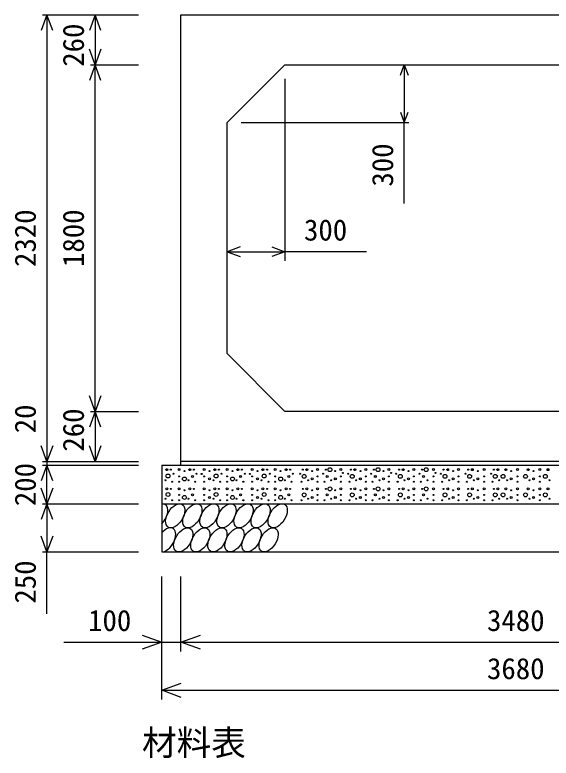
# Model space of a CAD drawing. Units: millimetres, scale not verified. Extents: x -100800 to 100800, y -35640 to 35640.
# Drawn here: x 23416 to 26202, y -12721 to -8860 of the extents above; entities that cross this region are included whole.
import ezdxf
from ezdxf.enums import TextEntityAlignment as Align

# ---------------------------------------------------------------- set-up
doc = ezdxf.new("R2010")
doc.units = ezdxf.units.MM
doc.header["$LTSCALE"] = 120
for name, color, linetype, lineweight in [('0-0_DIM', 7, 'Continuous', 25), ('0-2_HATCH', 6, 'Continuous', 25), ('0-5_OUTLINE', 3, 'Continuous', 25), ('0-7_TXT', 7, 'Continuous', 25)]:
    doc.layers.add(name, color=color, linetype=linetype, lineweight=lineweight)
doc.styles.add('ＭＳ ゴシック', font='')
doc.styles.get('ＭＳ ゴシック').set_extended_font_data('MS Gothic')

msp = doc.modelspace()

# ---------------------------------------------------------------- linework, layer by layer
at = {"layer": '0-0_DIM'}
for p, q in [((23559, -8859.7), (24059.1, -8859.7)), ((23583, -8859.7), (23583, -11179.7)), ((23833, -8859.7), (23833, -9119.7)), ((23809, -9119.7), (24059.1, -9119.7)), ((23833, -10919.7), (23833, -9119.7)), ((25439.5, -9119.7), (25439.5, -9419.7)), ((24819.1, -9191.7), (24819.1, -10138.3)), ((24591.1, -9419.7), (25463.5, -9419.7)), ((25439.5, -9840.5), (25439.5, -9419.7)), ((24519.1, -10090.3), (24819.1, -10090.3)), ((25243.2, -10090.3), (24819.1, -10090.3)), ((23809, -10919.7), (24059.1, -10919.7)), ((23833, -10919.7), (23833, -11179.7)), ((23559, -11179.7), (24059.1, -11179.7)), ((23583, -11179.7), (23583, -11199.7)), ((23559, -11199.7), (24059.1, -11199.7)), ((23583, -11399.7), (23583, -11199.7)), ((23559, -11399.7), (24059.1, -11399.7)), ((23583, -11399.7), (23583, -11649.7)), ((23559, -11649.7), (24059.1, -11649.7)), ((23583, -11971.8), (23583, -11649.7)), ((24179.1, -12416.9), (24179.1, -11777.3)), ((24279.1, -12166.9), (24279.1, -11777.3)), ((23671.1, -12118.9), (24179.1, -12118.9)), ((24179.1, -12118.9), (24279.1, -12118.9)), ((24279.1, -12118.9), (27759.1, -12118.9)), ((24179.1, -12368.9), (27859.1, -12368.9))]:
    msp.add_line(p, q, dxfattribs=at)
for points in [[(23612.6, -8940.9), (23583, -8859.7), (23553.5, -8940.9)], [(23862.6, -8940.9), (23833, -8859.7), (23803.5, -8940.9)], [(23862.6, -9038.5), (23833, -9119.7), (23803.5, -9038.5)], [(23862.6, -9200.9), (23833, -9119.7), (23803.5, -9200.9)], [(25419.8, -9173.8), (25439.5, -9119.7), (25459.2, -9173.8)], [(25419.8, -9365.6), (25439.5, -9419.7), (25459.2, -9365.6)], [(24586.8, -10065.7), (24519.1, -10090.3), (24586.8, -10115)], [(24751.4, -10065.7), (24819.1, -10090.3), (24751.4, -10115)], [(23862.6, -10838.5), (23833, -10919.7), (23803.5, -10838.5)], [(23862.6, -11000.9), (23833, -10919.7), (23803.5, -11000.9)], [(23612.6, -11098.5), (23583, -11179.7), (23553.5, -11098.5)], [(23862.6, -11098.5), (23833, -11179.7), (23803.5, -11098.5)], [(23612.6, -11280.9), (23583, -11199.7), (23553.5, -11280.9)], [(23612.6, -11318.5), (23583, -11399.7), (23553.5, -11318.5)], [(23612.6, -11480.9), (23583, -11399.7), (23553.5, -11480.9)], [(23612.6, -11568.5), (23583, -11649.7), (23553.5, -11568.5)], [(24077.6, -12082), (24179.1, -12118.9), (24077.6, -12155.9)], [(24380.6, -12155.9), (24279.1, -12118.9), (24380.6, -12082)], [(24280.6, -12405.9), (24179.1, -12368.9), (24280.6, -12332)]]:
    msp.add_lwpolyline(points, dxfattribs=at)
at = {"layer": '0-2_HATCH'}
for centre, radius in [((24205.1, -11222.5), 5), ((24226.2, -11222.5), 2.5), ((24269.1, -11221.6), 5), ((24297.1, -11229.5), 2.5), ((24325.1, -11222.5), 5), ((24346.2, -11222.5), 2.5), ((24399.1, -11221.6), 5), ((24427.1, -11229.5), 2.5), ((24455.1, -11222.5), 5), ((24476.2, -11222.5), 2.5), ((24519.1, -11221.6), 5), ((24547.1, -11229.5), 2.5), ((24575.1, -11222.5), 5), ((24596.2, -11222.5), 2.5), ((24649.1, -11221.6), 5), ((24677.1, -11229.5), 2.5), ((24705.1, -11222.5), 5), ((24726.2, -11222.5), 2.5), ((24769.1, -11221.6), 5), ((24797.1, -11229.5), 2.5), ((24825.1, -11222.5), 5), ((24846.2, -11222.5), 2.5), ((24912, -11222.5), 2.5), ((24933.1, -11222.5), 5), ((24961.1, -11229.5), 2.5), ((24989.1, -11221.6), 5), ((25032, -11222.5), 2.5), ((25053.1, -11222.5), 10), ((25081.1, -11229.5), 2.5), ((25109.1, -11221.6), 5), ((25120.5, -11239.2), 2.5), ((25162, -11222.5), 2.5), ((25183.1, -11222.5), 5), ((25211.1, -11229.5), 2.5), ((25239.1, -11221.6), 5), ((25282, -11222.5), 2.5), ((25303.1, -11222.5), 10), ((25331.1, -11229.5), 2.5), ((25359.1, -11221.6), 5), ((25370.5, -11239.2), 2.5), ((25412, -11222.5), 2.5), ((25433.1, -11222.5), 5), ((25461.1, -11229.5), 2.5), ((25489.1, -11221.6), 5), ((25532, -11222.5), 2.5), ((25553.1, -11222.5), 10), ((25591, -11221.6), 5), ((25602.3, -11239.2), 2.5), ((25643.9, -11222.5), 2.5), ((25664.9, -11222.5), 5), ((25692.9, -11229.5), 2.5), ((25721, -11221.6), 5), ((25771.9, -11222.5), 2.5), ((25792.9, -11222.5), 5), ((25821, -11229.5), 2.5), ((25853.9, -11221.6), 5), ((25904.8, -11222.5), 2.5), ((25925.9, -11222.5), 5), ((25966.5, -11222.5), 5), ((25994.6, -11229.5), 2.5), ((26027.5, -11221.6), 5), ((26083.4, -11222.5), 5), ((26111.4, -11229.5), 2.5), ((26144.3, -11221.6), 5), ((26186.1, -11222.5), 5), ((24198.1, -11277.7), 2.5), ((24211.7, -11255.5), 10), ((24240.2, -11243.5), 2.5), ((24269.1, -11257.5), 2.5), ((24297.1, -11270.7), 10), ((24318.1, -11277.7), 2.5), ((24339.2, -11257.5), 5), ((24360.2, -11243.5), 2.5), ((24386.7, -11244.4), 2.5), ((24399.1, -11257.5), 2.5), ((24427.1, -11270.7), 5), ((24448.1, -11277.7), 2.5), ((24461.7, -11255.5), 10), ((24490.2, -11243.5), 2.5), ((24519.1, -11257.5), 2.5), ((24547.1, -11270.7), 10), ((24568.1, -11277.7), 2.5), ((24589.2, -11257.5), 5), ((24610.2, -11243.5), 2.5), ((24636.7, -11244.4), 2.5), ((24649.1, -11257.5), 2.5), ((24677.1, -11270.7), 5), ((24698.1, -11277.7), 2.5), ((24711.7, -11255.5), 10), ((24740.2, -11243.5), 2.5), ((24769.1, -11257.5), 2.5), ((24797.1, -11270.7), 10), ((24818.1, -11277.7), 2.5), ((24839.2, -11257.5), 5), ((24860.2, -11243.5), 2.5), ((24898, -11243.5), 2.5), ((24919, -11257.5), 10), ((24940.1, -11277.7), 2.5), ((24961.1, -11270.7), 5), ((24989.1, -11257.5), 2.5), ((25018, -11243.5), 2.5), ((25039, -11257.5), 5), ((25060.1, -11277.7), 2.5), ((25081.1, -11270.7), 5), ((25109.1, -11257.5), 2.5), ((25148, -11243.5), 2.5), ((25169, -11257.5), 10), ((25190.1, -11277.7), 2.5), ((25211.1, -11270.7), 5), ((25239.1, -11257.5), 2.5), ((25268, -11243.5), 2.5), ((25289, -11257.5), 5), ((25310.1, -11277.7), 2.5), ((25331.1, -11270.7), 5), ((25359.1, -11257.5), 2.5), ((25398, -11243.5), 2.5), ((25419, -11257.5), 10), ((25440.1, -11277.7), 2.5), ((25461.1, -11270.7), 5), ((25489.1, -11257.5), 2.5), ((25518, -11243.5), 2.5), ((25539, -11257.5), 5), ((25560.1, -11277.7), 2.5), ((25591, -11257.5), 2.5), ((25629.8, -11243.5), 2.5), ((25650.9, -11257.5), 10), ((25671.9, -11277.7), 2.5), ((25692.9, -11270.7), 5), ((25721, -11257.5), 2.5), ((25757.9, -11243.5), 2.5), ((25778.9, -11257.5), 10), ((25800, -11277.7), 2.5), ((25821, -11270.7), 5), ((25853.9, -11257.5), 2.5), ((25890.8, -11243.5), 2.5), ((25911.9, -11257.5), 10), ((25932.9, -11277.7), 2.5), ((25952.5, -11257.5), 10), ((25973.6, -11277.7), 2.5), ((25994.6, -11270.7), 5), ((26027.5, -11257.5), 2.5), ((26069.4, -11257.5), 10), ((26090.4, -11277.7), 2.5), ((26111.4, -11270.7), 5), ((26144.3, -11257.5), 2.5), ((26172.1, -11257.5), 10), ((26193.1, -11277.7), 2.5), ((24233.2, -11285.6), 2.5), ((24269.1, -11285.6), 2.5), ((24353.2, -11285.6), 2.5), ((24399.1, -11285.6), 2.5), ((24483.2, -11285.6), 2.5), ((24519.1, -11285.6), 2.5), ((24603.2, -11285.6), 2.5), ((24649.1, -11285.6), 2.5), ((24733.2, -11285.6), 2.5), ((24769.1, -11285.6), 2.5), ((24853.2, -11285.6), 2.5), ((24905, -11285.6), 2.5), ((24989.1, -11285.6), 2.5), ((25025, -11285.6), 2.5), ((25053.1, -11322.5), 10), ((25109.1, -11285.6), 2.5), ((25155, -11285.6), 2.5), ((25239.1, -11285.6), 2.5), ((25275, -11285.6), 2.5), ((25303.1, -11322.5), 10), ((25359.1, -11285.6), 2.5), ((25405, -11285.6), 2.5), ((25489.1, -11285.6), 2.5), ((25525, -11285.6), 2.5), ((25553.1, -11322.5), 10), ((25591, -11285.6), 2.5), ((25636.8, -11285.6), 2.5), ((25721, -11285.6), 2.5), ((25764.9, -11285.6), 2.5), ((25853.9, -11285.6), 2.5), ((25897.8, -11285.6), 2.5), ((26027.5, -11285.6), 2.5), ((26144.3, -11285.6), 2.5), ((24205.1, -11322.5), 5), ((24211.7, -11351.6), 10), ((24226.2, -11322.5), 2.5), ((24269.1, -11321.6), 5), ((24269.1, -11353.6), 2.5), ((24297.1, -11329.5), 2.5), ((24325.1, -11322.5), 5), ((24339.2, -11353.6), 5), ((24346.2, -11322.5), 2.5), ((24399.1, -11321.6), 5), ((24399.1, -11353.6), 2.5), ((24427.1, -11329.5), 2.5), ((24455.1, -11322.5), 5), ((24461.7, -11351.6), 10), ((24476.2, -11322.5), 2.5), ((24519.1, -11321.6), 5), ((24519.1, -11353.6), 2.5), ((24547.1, -11329.5), 2.5), ((24575.1, -11322.5), 5), ((24589.2, -11353.6), 5), ((24596.2, -11322.5), 2.5), ((24649.1, -11321.6), 5), ((24649.1, -11353.6), 2.5), ((24677.1, -11329.5), 2.5), ((24705.1, -11322.5), 5), ((24711.7, -11351.6), 10), ((24726.2, -11322.5), 2.5), ((24769.1, -11321.6), 5), ((24769.1, -11353.6), 2.5), ((24797.1, -11329.5), 2.5), ((24825.1, -11322.5), 5), ((24839.2, -11353.6), 5), ((24846.2, -11322.5), 2.5), ((24919, -11353.6), 10), ((24912, -11322.5), 2.5), ((24933.1, -11322.5), 5), ((24961.1, -11329.5), 2.5), ((24989.1, -11321.6), 5), ((24989.1, -11353.6), 2.5), ((25032, -11322.5), 2.5), ((25039, -11353.6), 5), ((25081.1, -11329.5), 2.5), ((25109.1, -11321.6), 5), ((25109.1, -11353.6), 2.5), ((25169, -11353.6), 10), ((25162, -11322.5), 2.5), ((25183.1, -11322.5), 5), ((25211.1, -11329.5), 2.5), ((25239.1, -11321.6), 5), ((25239.1, -11353.6), 2.5), ((25282, -11322.5), 2.5), ((25289, -11353.6), 5), ((25331.1, -11329.5), 2.5), ((25359.1, -11321.6), 5), ((25359.1, -11353.6), 2.5), ((25419, -11353.6), 10), ((25412, -11322.5), 2.5), ((25433.1, -11322.5), 5), ((25461.1, -11329.5), 2.5), ((25489.1, -11321.6), 5), ((25489.1, -11353.6), 2.5), ((25532, -11322.5), 2.5), ((25539, -11353.6), 5), ((25591, -11321.6), 5), ((25591, -11353.6), 2.5), ((25650.9, -11353.6), 10), ((25643.9, -11322.5), 2.5), ((25664.9, -11322.5), 5), ((25692.9, -11329.5), 2.5), ((25721, -11321.6), 5), ((25721, -11353.6), 2.5), ((25778.9, -11353.6), 10), ((25771.9, -11322.5), 2.5), ((25792.9, -11322.5), 5), ((25821, -11329.5), 2.5), ((25853.9, -11321.6), 5), ((25853.9, -11353.6), 2.5), ((25911.9, -11353.6), 10), ((25904.8, -11322.5), 2.5), ((25925.9, -11322.5), 5), ((25952.5, -11353.6), 10), ((25966.5, -11322.5), 5), ((25994.6, -11329.5), 2.5), ((26027.5, -11321.6), 5), ((26027.5, -11353.6), 2.5), ((26069.4, -11353.6), 10), ((26083.4, -11322.5), 5), ((26111.4, -11329.5), 2.5), ((26144.3, -11321.6), 5), ((26144.3, -11353.6), 2.5), ((26172.1, -11353.6), 10), ((26186.1, -11322.5), 5), ((24198.1, -11373.8), 2.5), ((24233.2, -11381.6), 2.5), ((24269.1, -11381.6), 2.5), ((24297.1, -11366.8), 10), ((24318.1, -11373.8), 2.5), ((24353.2, -11381.6), 2.5), ((24399.1, -11381.6), 2.5), ((24427.1, -11366.8), 5), ((24448.1, -11373.8), 2.5), ((24483.2, -11381.6), 2.5), ((24519.1, -11381.6), 2.5), ((24547.1, -11366.8), 10), ((24568.1, -11373.8), 2.5), ((24603.2, -11381.6), 2.5), ((24649.1, -11381.6), 2.5), ((24677.1, -11366.8), 5), ((24698.1, -11373.8), 2.5), ((24733.2, -11381.6), 2.5), ((24769.1, -11381.6), 2.5), ((24797.1, -11366.8), 10), ((24818.1, -11373.8), 2.5), ((24853.2, -11381.6), 2.5), ((24905, -11381.6), 2.5), ((24940.1, -11373.8), 2.5), ((24961.1, -11366.8), 5), ((24989.1, -11381.6), 2.5), ((25025, -11381.6), 2.5), ((25060.1, -11373.8), 2.5), ((25081.1, -11366.8), 5), ((25109.1, -11381.6), 2.5), ((25155, -11381.6), 2.5), ((25190.1, -11373.8), 2.5), ((25211.1, -11366.8), 5), ((25239.1, -11381.6), 2.5), ((25275, -11381.6), 2.5), ((25310.1, -11373.8), 2.5), ((25331.1, -11366.8), 5), ((25359.1, -11381.6), 2.5), ((25405, -11381.6), 2.5), ((25440.1, -11373.8), 2.5), ((25461.1, -11366.8), 5), ((25489.1, -11381.6), 2.5), ((25525, -11381.6), 2.5), ((25560.1, -11373.8), 2.5), ((25591, -11381.6), 2.5), ((25636.8, -11381.6), 2.5), ((25671.9, -11373.8), 2.5), ((25692.9, -11366.8), 5), ((25721, -11381.6), 2.5), ((25764.9, -11381.6), 2.5), ((25800, -11373.8), 2.5), ((25821, -11366.8), 5), ((25853.9, -11381.6), 2.5), ((25897.8, -11381.6), 2.5), ((25932.9, -11373.8), 2.5), ((25973.6, -11373.8), 2.5), ((25994.6, -11366.8), 5), ((26027.5, -11381.6), 2.5), ((26090.4, -11373.8), 2.5), ((26111.4, -11366.8), 5), ((26144.3, -11381.6), 2.5), ((26193.1, -11373.8), 2.5)]:
    msp.add_circle(centre, radius, dxfattribs=at)
for centre, start_param, end_param in [((24160.8, -11462.2), 4.335544, 6.724593), ((24202.3, -11587.2), 3.496422, 7.58605)]:
    msp.add_ellipse(centre, major_axis=(36.4, 58.9), ratio=0.5792, start_param=start_param, end_param=end_param, dxfattribs=at)
for centre in [(24249.5, -11462.2), (24338.2, -11462.2), (24426.9, -11462.2), (24515.6, -11462.2), (24604.3, -11462.2), (24693, -11462.2), (24781.6, -11462.2), (24291, -11587.2), (24379.7, -11587.2), (24468.4, -11587.2), (24557.1, -11587.2), (24645.8, -11587.2), (24734.5, -11587.2)]:
    msp.add_ellipse(centre, major_axis=(36.4, 58.9), ratio=0.5792, dxfattribs=at)
at = {"layer": '0-5_OUTLINE'}
for p, q in [((24279.1, -11199.7), (24279.1, -8859.7)), ((24819.1, -9119.7), (24519.1, -9419.7)), ((24819.1, -9119.7), (27219.1, -9119.7)), ((24519.1, -10619.7), (24519.1, -9419.7)), ((24519.1, -10619.7), (24819.1, -10919.7)), ((27219.1, -10919.7), (24819.1, -10919.7)), ((27759.1, -11179.7), (24279.1, -11179.7)), ((24179.1, -11199.7), (24179.1, -11649.7)), ((24179.1, -11199.7), (27859.1, -11199.7)), ((24179.1, -11399.7), (27859.1, -11399.7)), ((24179.1, -11649.7), (27859.1, -11649.7))]:
    msp.add_line(p, q, dxfattribs=at)
msp.add_lwpolyline([(24279.1, -8859.7), (27759.1, -8859.7), (27759.1, -11199.7)], dxfattribs=at)

# ---------------------------------------------------------------- texts
at = {"layer": '0-0_DIM', "style": 'ＭＳ ゴシック'}
for s, p in [('260', (23808, -9129.4)), ('300', (25414.5, -9752)), ('2320', (23558, -10169.7)), ('1800', (23808, -10169.7)), ('20', (23558, -11033.8)), ('260', (23808, -11128.9)), ('200', (23558, -11412.2)), ('250', (23558, -11918.5))]:
    msp.add_text(s, height=110, rotation=90, dxfattribs=at).set_placement(p, align=Align.BOTTOM_LEFT)
for s, p in [('300', (24918.3, -10065.3)), ('100', (23796.7, -12093.9)), ('3480', (25869.1, -12093.9)), ('3680', (25869.1, -12343.9))]:
    msp.add_text(s, height=110, dxfattribs=at).set_placement(p, align=Align.BOTTOM_LEFT)
at = {"layer": '0-7_TXT', "style": 'ＭＳ ゴシック'}
msp.add_text('材料表', height=132, dxfattribs=at).set_placement((24076.6, -12746.4), align=Align.BOTTOM_LEFT)

doc.saveas('drawing.dxf')
